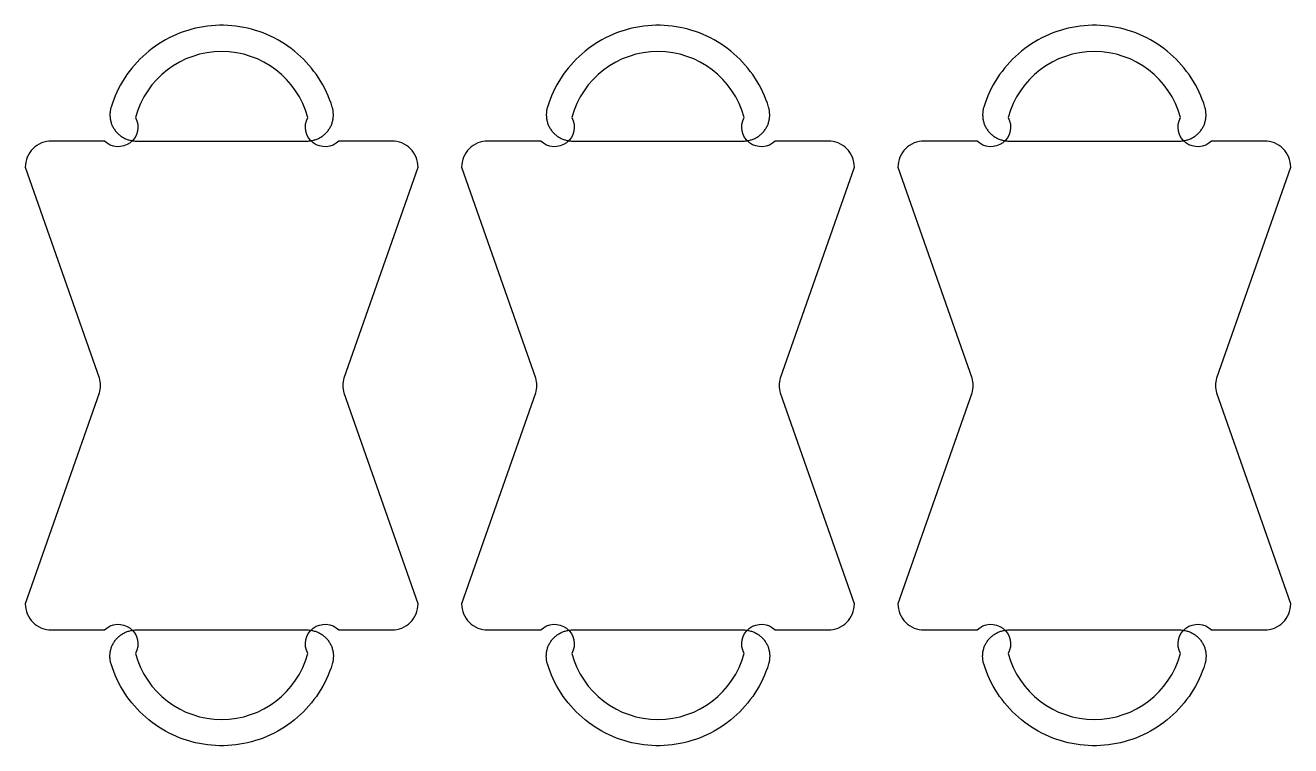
# Model space of a CAD drawing. Extents: x 0 to 2440, y -2 to 1220.
# Drawn here: x 322.2 to 612.2, y 352.5 to 517.5 of the extents above; entities that cross this region are included whole.
import ezdxf

# ---------------------------------------------------------------- set-up
doc = ezdxf.new("R2010")
doc.units = 0
doc.layers.add('4_ANYTOOL_CUTTHROUGH_OUTSI', color=5, linetype='CONTINUOUS')
doc.layers.add('5_ANYTOOL_HALF_MILL_9MM_IN', color=3, linetype='CONTINUOUS')

msp = doc.modelspace()

# ---------------------------------------------------------------- linework, layer by layer
at = {"layer": '4_ANYTOOL_CUTTHROUGH_OUTSI'}
for points in [[(394.07, 379), (406.2, 379, 0.414214), (412.2, 385), (395.3, 433.28, -0.146089), (395.3, 436.72), (412.2, 485, 0.414214), (406.2, 491), (394.07, 491, -0.874623), (386.97, 496.41, 0.763104), (347.43, 496.41, -0.874623), (340.34, 491), (328.2, 491, 0.414214), (322.2, 485), (339.1, 436.72, -0.146089), (339.1, 433.28), (322.2, 385, 0.414214), (328.2, 379), (340.34, 379, -0.874623), (347.43, 373.59, 0.763104), (386.97, 373.59, -0.874623)], [(494.07, 379), (506.2, 379, 0.414214), (512.2, 385), (495.3, 433.28, -0.146089), (495.3, 436.72), (512.2, 485, 0.414214), (506.2, 491), (494.07, 491, -0.874623), (486.97, 496.41, 0.763104), (447.43, 496.41, -0.874623), (440.34, 491), (428.2, 491, 0.414214), (422.2, 485), (439.1, 436.72, -0.146089), (439.1, 433.28), (422.2, 385, 0.414214), (428.2, 379), (440.34, 379, -0.874623), (447.43, 373.59, 0.763104), (486.97, 373.59, -0.874623)], [(594.07, 379), (606.2, 379, 0.414214), (612.2, 385), (595.3, 433.28, -0.146089), (595.3, 436.72), (612.2, 485, 0.414214), (606.2, 491), (594.07, 491, -0.874623), (586.97, 496.41, 0.763104), (547.43, 496.41, -0.874623), (540.34, 491), (528.2, 491, 0.414214), (522.2, 485), (539.1, 436.72, -0.146089), (539.1, 433.28), (522.2, 385, 0.414214), (528.2, 379), (540.34, 379, -0.874623), (547.43, 373.59, 0.763104), (586.97, 373.59, -0.874623)]]:
    msp.add_lwpolyline(points, format="xyb", close=True, dxfattribs=at)
at = {"layer": '5_ANYTOOL_HALF_MILL_9MM_IN'}
for points in [[(341.86, 498.76), (341.8, 498.56), (341.75, 498.36), (341.71, 498.15), (341.67, 497.95), (341.65, 497.74), (341.62, 497.54), (341.61, 497.33), (341.6, 497.12), (341.6, 496.91), (341.61, 496.71), (341.62, 496.5), (341.64, 496.29), (341.67, 496.09), (341.7, 495.88), (341.75, 495.68), (341.8, 495.48), (341.85, 495.28), (341.91, 495.08), (341.98, 494.89), (342.06, 494.69), (342.14, 494.5), (342.23, 494.32), (342.33, 494.13), (342.43, 493.95), (342.54, 493.77), (342.66, 493.6), (342.78, 493.43), (342.9, 493.27), (343.03, 493.11), (343.17, 492.95), (343.31, 492.8), (343.46, 492.65), (343.61, 492.51), (343.77, 492.38), (343.93, 492.25), (344.1, 492.13), (344.27, 492.01), (344.45, 491.9), (344.62, 491.79), (344.81, 491.69), (344.99, 491.6), (345.18, 491.51), (345.37, 491.43), (345.57, 491.36), (345.76, 491.29), (345.96, 491.23), (346.16, 491.18), (346.36, 491.13), (346.57, 491.09), (346.77, 491.06), (346.98, 491.03), (347.18, 491.01), (347.39, 491), (347.6, 491), (386.8, 491), (387.01, 491), (387.22, 491.01), (387.43, 491.03), (387.63, 491.06), (387.84, 491.09), (388.04, 491.13), (388.24, 491.18), (388.44, 491.23), (388.64, 491.29), (388.84, 491.36), (389.03, 491.43), (389.22, 491.51), (389.41, 491.6), (389.6, 491.69), (389.78, 491.79), (389.96, 491.9), (390.13, 492.01), (390.3, 492.13), (390.47, 492.25), (390.63, 492.38), (390.79, 492.51), (390.94, 492.65), (391.09, 492.8), (391.23, 492.95), (391.37, 493.11), (391.5, 493.27), (391.63, 493.43), (391.75, 493.6), (391.86, 493.77), (391.97, 493.95), (392.07, 494.13), (392.17, 494.32), (392.26, 494.5), (392.34, 494.69), (392.42, 494.89), (392.49, 495.08), (392.55, 495.28), (392.61, 495.48), (392.66, 495.68), (392.7, 495.88), (392.73, 496.09), (392.76, 496.29), (392.78, 496.5), (392.8, 496.71), (392.8, 496.91), (392.8, 497.12), (392.79, 497.33), (392.78, 497.54), (392.76, 497.74), (392.73, 497.95), (392.69, 498.15), (392.65, 498.36), (392.6, 498.56), (392.54, 498.76), (392.26, 499.64), (391.94, 500.5), (391.59, 501.36), (391.22, 502.21), (390.81, 503.04), (390.38, 503.85), (389.91, 504.65), (389.42, 505.44), (388.91, 506.21), (388.36, 506.95), (387.79, 507.68), (387.2, 508.39), (386.58, 509.08), (385.94, 509.74), (385.27, 510.38), (384.58, 511), (383.87, 511.6), (383.15, 512.17), (382.4, 512.71), (381.63, 513.23), (380.85, 513.72), (380.05, 514.18), (379.23, 514.61), (378.4, 515.02), (377.55, 515.39), (376.7, 515.74), (375.83, 516.06), (374.95, 516.34), (374.06, 516.6), (373.16, 516.82), (372.26, 517.01), (371.35, 517.17), (370.43, 517.3), (369.51, 517.4), (368.59, 517.46), (367.66, 517.5), (366.74, 517.5), (365.81, 517.46), (364.89, 517.4), (363.97, 517.3), (363.06, 517.17), (362.15, 517.01), (361.24, 516.82), (360.34, 516.6), (359.46, 516.34), (358.58, 516.06), (357.71, 515.74), (356.85, 515.39), (356, 515.02), (355.17, 514.61), (354.36, 514.18), (353.56, 513.72), (352.77, 513.23), (352.01, 512.71), (351.26, 512.17), (350.53, 511.6), (349.82, 511), (349.13, 510.38), (348.47, 509.74), (347.82, 509.08), (347.21, 508.39), (346.61, 507.68), (346.04, 506.95), (345.5, 506.21), (344.98, 505.44), (344.49, 504.65), (344.03, 503.85), (343.59, 503.04), (343.19, 502.21), (342.81, 501.36), (342.46, 500.5), (342.15, 499.64)], [(441.86, 498.76), (441.8, 498.56), (441.75, 498.36), (441.71, 498.15), (441.67, 497.95), (441.65, 497.74), (441.62, 497.54), (441.61, 497.33), (441.6, 497.12), (441.6, 496.91), (441.61, 496.71), (441.62, 496.5), (441.64, 496.29), (441.67, 496.09), (441.7, 495.88), (441.75, 495.68), (441.8, 495.48), (441.85, 495.28), (441.91, 495.08), (441.98, 494.89), (442.06, 494.69), (442.14, 494.5), (442.23, 494.32), (442.33, 494.13), (442.43, 493.95), (442.54, 493.77), (442.66, 493.6), (442.78, 493.43), (442.9, 493.27), (443.03, 493.11), (443.17, 492.95), (443.31, 492.8), (443.46, 492.65), (443.61, 492.51), (443.77, 492.38), (443.93, 492.25), (444.1, 492.13), (444.27, 492.01), (444.45, 491.9), (444.62, 491.79), (444.81, 491.69), (444.99, 491.6), (445.18, 491.51), (445.37, 491.43), (445.57, 491.36), (445.76, 491.29), (445.96, 491.23), (446.16, 491.18), (446.36, 491.13), (446.57, 491.09), (446.77, 491.06), (446.98, 491.03), (447.18, 491.01), (447.39, 491), (447.6, 491), (486.8, 491), (487.01, 491), (487.22, 491.01), (487.43, 491.03), (487.63, 491.06), (487.84, 491.09), (488.04, 491.13), (488.24, 491.18), (488.44, 491.23), (488.64, 491.29), (488.84, 491.36), (489.03, 491.43), (489.22, 491.51), (489.41, 491.6), (489.6, 491.69), (489.78, 491.79), (489.96, 491.9), (490.13, 492.01), (490.3, 492.13), (490.47, 492.25), (490.63, 492.38), (490.79, 492.51), (490.94, 492.65), (491.09, 492.8), (491.23, 492.95), (491.37, 493.11), (491.5, 493.27), (491.63, 493.43), (491.75, 493.6), (491.86, 493.77), (491.97, 493.95), (492.07, 494.13), (492.17, 494.32), (492.26, 494.5), (492.34, 494.69), (492.42, 494.89), (492.49, 495.08), (492.55, 495.28), (492.61, 495.48), (492.66, 495.68), (492.7, 495.88), (492.73, 496.09), (492.76, 496.29), (492.78, 496.5), (492.8, 496.71), (492.8, 496.91), (492.8, 497.12), (492.79, 497.33), (492.78, 497.54), (492.76, 497.74), (492.73, 497.95), (492.69, 498.15), (492.65, 498.36), (492.6, 498.56), (492.54, 498.76), (492.26, 499.64), (491.94, 500.5), (491.59, 501.36), (491.22, 502.21), (490.81, 503.04), (490.38, 503.85), (489.91, 504.65), (489.42, 505.44), (488.91, 506.21), (488.36, 506.95), (487.79, 507.68), (487.2, 508.39), (486.58, 509.08), (485.94, 509.74), (485.27, 510.38), (484.58, 511), (483.87, 511.6), (483.15, 512.17), (482.4, 512.71), (481.63, 513.23), (480.85, 513.72), (480.05, 514.18), (479.23, 514.61), (478.4, 515.02), (477.55, 515.39), (476.7, 515.74), (475.83, 516.06), (474.95, 516.34), (474.06, 516.6), (473.16, 516.82), (472.26, 517.01), (471.35, 517.17), (470.43, 517.3), (469.51, 517.4), (468.59, 517.46), (467.66, 517.5), (466.74, 517.5), (465.81, 517.46), (464.89, 517.4), (463.97, 517.3), (463.06, 517.17), (462.15, 517.01), (461.24, 516.82), (460.34, 516.6), (459.46, 516.34), (458.58, 516.06), (457.71, 515.74), (456.85, 515.39), (456, 515.02), (455.17, 514.61), (454.36, 514.18), (453.56, 513.72), (452.77, 513.23), (452.01, 512.71), (451.26, 512.17), (450.53, 511.6), (449.82, 511), (449.13, 510.38), (448.47, 509.74), (447.82, 509.08), (447.21, 508.39), (446.61, 507.68), (446.04, 506.95), (445.5, 506.21), (444.98, 505.44), (444.49, 504.65), (444.03, 503.85), (443.59, 503.04), (443.19, 502.21), (442.81, 501.36), (442.46, 500.5), (442.15, 499.64)], [(541.86, 498.76), (541.8, 498.56), (541.75, 498.36), (541.71, 498.15), (541.67, 497.95), (541.65, 497.74), (541.62, 497.54), (541.61, 497.33), (541.6, 497.12), (541.6, 496.91), (541.61, 496.71), (541.62, 496.5), (541.64, 496.29), (541.67, 496.09), (541.7, 495.88), (541.75, 495.68), (541.8, 495.48), (541.85, 495.28), (541.91, 495.08), (541.98, 494.89), (542.06, 494.69), (542.14, 494.5), (542.23, 494.32), (542.33, 494.13), (542.43, 493.95), (542.54, 493.77), (542.66, 493.6), (542.78, 493.43), (542.9, 493.27), (543.03, 493.11), (543.17, 492.95), (543.31, 492.8), (543.46, 492.65), (543.61, 492.51), (543.77, 492.38), (543.93, 492.25), (544.1, 492.13), (544.27, 492.01), (544.45, 491.9), (544.62, 491.79), (544.81, 491.69), (544.99, 491.6), (545.18, 491.51), (545.37, 491.43), (545.57, 491.36), (545.76, 491.29), (545.96, 491.23), (546.16, 491.18), (546.36, 491.13), (546.57, 491.09), (546.77, 491.06), (546.98, 491.03), (547.18, 491.01), (547.39, 491), (547.6, 491), (586.8, 491), (587.01, 491), (587.22, 491.01), (587.43, 491.03), (587.63, 491.06), (587.84, 491.09), (588.04, 491.13), (588.24, 491.18), (588.44, 491.23), (588.64, 491.29), (588.84, 491.36), (589.03, 491.43), (589.22, 491.51), (589.41, 491.6), (589.6, 491.69), (589.78, 491.79), (589.96, 491.9), (590.13, 492.01), (590.3, 492.13), (590.47, 492.25), (590.63, 492.38), (590.79, 492.51), (590.94, 492.65), (591.09, 492.8), (591.23, 492.95), (591.37, 493.11), (591.5, 493.27), (591.63, 493.43), (591.75, 493.6), (591.86, 493.77), (591.97, 493.95), (592.07, 494.13), (592.17, 494.32), (592.26, 494.5), (592.34, 494.69), (592.42, 494.89), (592.49, 495.08), (592.55, 495.28), (592.61, 495.48), (592.66, 495.68), (592.7, 495.88), (592.73, 496.09), (592.76, 496.29), (592.78, 496.5), (592.8, 496.71), (592.8, 496.91), (592.8, 497.12), (592.79, 497.33), (592.78, 497.54), (592.76, 497.74), (592.73, 497.95), (592.69, 498.15), (592.65, 498.36), (592.6, 498.56), (592.54, 498.76), (592.26, 499.64), (591.94, 500.5), (591.59, 501.36), (591.22, 502.21), (590.81, 503.04), (590.38, 503.85), (589.91, 504.65), (589.42, 505.44), (588.91, 506.21), (588.36, 506.95), (587.79, 507.68), (587.2, 508.39), (586.58, 509.08), (585.94, 509.74), (585.27, 510.38), (584.58, 511), (583.87, 511.6), (583.15, 512.17), (582.4, 512.71), (581.63, 513.23), (580.85, 513.72), (580.05, 514.18), (579.23, 514.61), (578.4, 515.02), (577.55, 515.39), (576.7, 515.74), (575.83, 516.06), (574.95, 516.34), (574.06, 516.6), (573.16, 516.82), (572.26, 517.01), (571.35, 517.17), (570.43, 517.3), (569.51, 517.4), (568.59, 517.46), (567.66, 517.5), (566.74, 517.5), (565.81, 517.46), (564.89, 517.4), (563.97, 517.3), (563.06, 517.17), (562.15, 517.01), (561.24, 516.82), (560.34, 516.6), (559.46, 516.34), (558.58, 516.06), (557.71, 515.74), (556.85, 515.39), (556, 515.02), (555.17, 514.61), (554.36, 514.18), (553.56, 513.72), (552.77, 513.23), (552.01, 512.71), (551.26, 512.17), (550.53, 511.6), (549.82, 511), (549.13, 510.38), (548.47, 509.74), (547.82, 509.08), (547.21, 508.39), (546.61, 507.68), (546.04, 506.95), (545.5, 506.21), (544.98, 505.44), (544.49, 504.65), (544.03, 503.85), (543.59, 503.04), (543.19, 502.21), (542.81, 501.36), (542.46, 500.5), (542.15, 499.64)], [(341.86, 371.24), (341.8, 371.44), (341.75, 371.64), (341.71, 371.85), (341.67, 372.05), (341.65, 372.26), (341.62, 372.46), (341.61, 372.67), (341.6, 372.88), (341.6, 373.09), (341.61, 373.29), (341.62, 373.5), (341.64, 373.71), (341.67, 373.91), (341.7, 374.12), (341.75, 374.32), (341.8, 374.52), (341.85, 374.72), (341.91, 374.92), (341.98, 375.11), (342.06, 375.31), (342.14, 375.5), (342.23, 375.68), (342.33, 375.87), (342.43, 376.05), (342.54, 376.23), (342.66, 376.4), (342.78, 376.57), (342.9, 376.73), (343.03, 376.89), (343.17, 377.05), (343.31, 377.2), (343.46, 377.35), (343.61, 377.49), (343.77, 377.62), (343.93, 377.75), (344.1, 377.87), (344.27, 377.99), (344.45, 378.1), (344.62, 378.21), (344.81, 378.31), (344.99, 378.4), (345.18, 378.49), (345.37, 378.57), (345.57, 378.64), (345.76, 378.71), (345.96, 378.77), (346.16, 378.82), (346.36, 378.87), (346.57, 378.91), (346.77, 378.94), (346.98, 378.97), (347.18, 378.99), (347.39, 379), (347.6, 379), (386.8, 379), (387.01, 379), (387.22, 378.99), (387.43, 378.97), (387.63, 378.94), (387.84, 378.91), (388.04, 378.87), (388.24, 378.82), (388.44, 378.77), (388.64, 378.71), (388.84, 378.64), (389.03, 378.57), (389.22, 378.49), (389.41, 378.4), (389.6, 378.31), (389.78, 378.21), (389.96, 378.1), (390.13, 377.99), (390.3, 377.87), (390.47, 377.75), (390.63, 377.62), (390.79, 377.49), (390.94, 377.35), (391.09, 377.2), (391.23, 377.05), (391.37, 376.89), (391.5, 376.73), (391.63, 376.57), (391.75, 376.4), (391.86, 376.23), (391.97, 376.05), (392.07, 375.87), (392.17, 375.68), (392.26, 375.5), (392.34, 375.31), (392.42, 375.11), (392.49, 374.92), (392.55, 374.72), (392.61, 374.52), (392.66, 374.32), (392.7, 374.12), (392.73, 373.91), (392.76, 373.71), (392.78, 373.5), (392.8, 373.29), (392.8, 373.09), (392.8, 372.88), (392.79, 372.67), (392.78, 372.46), (392.76, 372.26), (392.73, 372.05), (392.69, 371.85), (392.65, 371.64), (392.6, 371.44), (392.54, 371.24), (392.26, 370.36), (391.94, 369.5), (391.59, 368.64), (391.22, 367.79), (390.81, 366.96), (390.38, 366.15), (389.91, 365.35), (389.42, 364.56), (388.91, 363.79), (388.36, 363.05), (387.79, 362.32), (387.2, 361.61), (386.58, 360.92), (385.94, 360.26), (385.27, 359.62), (384.58, 359), (383.87, 358.4), (383.15, 357.83), (382.4, 357.29), (381.63, 356.77), (380.85, 356.28), (380.05, 355.82), (379.23, 355.39), (378.4, 354.98), (377.55, 354.61), (376.7, 354.26), (375.83, 353.94), (374.95, 353.66), (374.06, 353.4), (373.16, 353.18), (372.26, 352.99), (371.35, 352.83), (370.43, 352.7), (369.51, 352.6), (368.59, 352.54), (367.66, 352.5), (366.74, 352.5), (365.81, 352.54), (364.89, 352.6), (363.97, 352.7), (363.06, 352.83), (362.15, 352.99), (361.24, 353.18), (360.34, 353.4), (359.46, 353.66), (358.58, 353.94), (357.71, 354.26), (356.85, 354.61), (356, 354.98), (355.17, 355.39), (354.36, 355.82), (353.56, 356.28), (352.77, 356.77), (352.01, 357.29), (351.26, 357.83), (350.53, 358.4), (349.82, 359), (349.13, 359.62), (348.47, 360.26), (347.82, 360.92), (347.21, 361.61), (346.61, 362.32), (346.04, 363.05), (345.5, 363.79), (344.98, 364.56), (344.49, 365.35), (344.03, 366.15), (343.59, 366.96), (343.19, 367.79), (342.81, 368.64), (342.46, 369.5), (342.15, 370.36)], [(441.86, 371.24), (441.8, 371.44), (441.75, 371.64), (441.71, 371.85), (441.67, 372.05), (441.65, 372.26), (441.62, 372.46), (441.61, 372.67), (441.6, 372.88), (441.6, 373.09), (441.61, 373.29), (441.62, 373.5), (441.64, 373.71), (441.67, 373.91), (441.7, 374.12), (441.75, 374.32), (441.8, 374.52), (441.85, 374.72), (441.91, 374.92), (441.98, 375.11), (442.06, 375.31), (442.14, 375.5), (442.23, 375.68), (442.33, 375.87), (442.43, 376.05), (442.54, 376.23), (442.66, 376.4), (442.78, 376.57), (442.9, 376.73), (443.03, 376.89), (443.17, 377.05), (443.31, 377.2), (443.46, 377.35), (443.61, 377.49), (443.77, 377.62), (443.93, 377.75), (444.1, 377.87), (444.27, 377.99), (444.45, 378.1), (444.62, 378.21), (444.81, 378.31), (444.99, 378.4), (445.18, 378.49), (445.37, 378.57), (445.57, 378.64), (445.76, 378.71), (445.96, 378.77), (446.16, 378.82), (446.36, 378.87), (446.57, 378.91), (446.77, 378.94), (446.98, 378.97), (447.18, 378.99), (447.39, 379), (447.6, 379), (486.8, 379), (487.01, 379), (487.22, 378.99), (487.43, 378.97), (487.63, 378.94), (487.84, 378.91), (488.04, 378.87), (488.24, 378.82), (488.44, 378.77), (488.64, 378.71), (488.84, 378.64), (489.03, 378.57), (489.22, 378.49), (489.41, 378.4), (489.6, 378.31), (489.78, 378.21), (489.96, 378.1), (490.13, 377.99), (490.3, 377.87), (490.47, 377.75), (490.63, 377.62), (490.79, 377.49), (490.94, 377.35), (491.09, 377.2), (491.23, 377.05), (491.37, 376.89), (491.5, 376.73), (491.63, 376.57), (491.75, 376.4), (491.86, 376.23), (491.97, 376.05), (492.07, 375.87), (492.17, 375.68), (492.26, 375.5), (492.34, 375.31), (492.42, 375.11), (492.49, 374.92), (492.55, 374.72), (492.61, 374.52), (492.66, 374.32), (492.7, 374.12), (492.73, 373.91), (492.76, 373.71), (492.78, 373.5), (492.8, 373.29), (492.8, 373.09), (492.8, 372.88), (492.79, 372.67), (492.78, 372.46), (492.76, 372.26), (492.73, 372.05), (492.69, 371.85), (492.65, 371.64), (492.6, 371.44), (492.54, 371.24), (492.26, 370.36), (491.94, 369.5), (491.59, 368.64), (491.22, 367.79), (490.81, 366.96), (490.38, 366.15), (489.91, 365.35), (489.42, 364.56), (488.91, 363.79), (488.36, 363.05), (487.79, 362.32), (487.2, 361.61), (486.58, 360.92), (485.94, 360.26), (485.27, 359.62), (484.58, 359), (483.87, 358.4), (483.15, 357.83), (482.4, 357.29), (481.63, 356.77), (480.85, 356.28), (480.05, 355.82), (479.23, 355.39), (478.4, 354.98), (477.55, 354.61), (476.7, 354.26), (475.83, 353.94), (474.95, 353.66), (474.06, 353.4), (473.16, 353.18), (472.26, 352.99), (471.35, 352.83), (470.43, 352.7), (469.51, 352.6), (468.59, 352.54), (467.66, 352.5), (466.74, 352.5), (465.81, 352.54), (464.89, 352.6), (463.97, 352.7), (463.06, 352.83), (462.15, 352.99), (461.24, 353.18), (460.34, 353.4), (459.46, 353.66), (458.58, 353.94), (457.71, 354.26), (456.85, 354.61), (456, 354.98), (455.17, 355.39), (454.36, 355.82), (453.56, 356.28), (452.77, 356.77), (452.01, 357.29), (451.26, 357.83), (450.53, 358.4), (449.82, 359), (449.13, 359.62), (448.47, 360.26), (447.82, 360.92), (447.21, 361.61), (446.61, 362.32), (446.04, 363.05), (445.5, 363.79), (444.98, 364.56), (444.49, 365.35), (444.03, 366.15), (443.59, 366.96), (443.19, 367.79), (442.81, 368.64), (442.46, 369.5), (442.15, 370.36)], [(541.86, 371.24), (541.8, 371.44), (541.75, 371.64), (541.71, 371.85), (541.67, 372.05), (541.65, 372.26), (541.62, 372.46), (541.61, 372.67), (541.6, 372.88), (541.6, 373.09), (541.61, 373.29), (541.62, 373.5), (541.64, 373.71), (541.67, 373.91), (541.7, 374.12), (541.75, 374.32), (541.8, 374.52), (541.85, 374.72), (541.91, 374.92), (541.98, 375.11), (542.06, 375.31), (542.14, 375.5), (542.23, 375.68), (542.33, 375.87), (542.43, 376.05), (542.54, 376.23), (542.66, 376.4), (542.78, 376.57), (542.9, 376.73), (543.03, 376.89), (543.17, 377.05), (543.31, 377.2), (543.46, 377.35), (543.61, 377.49), (543.77, 377.62), (543.93, 377.75), (544.1, 377.87), (544.27, 377.99), (544.45, 378.1), (544.62, 378.21), (544.81, 378.31), (544.99, 378.4), (545.18, 378.49), (545.37, 378.57), (545.57, 378.64), (545.76, 378.71), (545.96, 378.77), (546.16, 378.82), (546.36, 378.87), (546.57, 378.91), (546.77, 378.94), (546.98, 378.97), (547.18, 378.99), (547.39, 379), (547.6, 379), (586.8, 379), (587.01, 379), (587.22, 378.99), (587.43, 378.97), (587.63, 378.94), (587.84, 378.91), (588.04, 378.87), (588.24, 378.82), (588.44, 378.77), (588.64, 378.71), (588.84, 378.64), (589.03, 378.57), (589.22, 378.49), (589.41, 378.4), (589.6, 378.31), (589.78, 378.21), (589.96, 378.1), (590.13, 377.99), (590.3, 377.87), (590.47, 377.75), (590.63, 377.62), (590.79, 377.49), (590.94, 377.35), (591.09, 377.2), (591.23, 377.05), (591.37, 376.89), (591.5, 376.73), (591.63, 376.57), (591.75, 376.4), (591.86, 376.23), (591.97, 376.05), (592.07, 375.87), (592.17, 375.68), (592.26, 375.5), (592.34, 375.31), (592.42, 375.11), (592.49, 374.92), (592.55, 374.72), (592.61, 374.52), (592.66, 374.32), (592.7, 374.12), (592.73, 373.91), (592.76, 373.71), (592.78, 373.5), (592.8, 373.29), (592.8, 373.09), (592.8, 372.88), (592.79, 372.67), (592.78, 372.46), (592.76, 372.26), (592.73, 372.05), (592.69, 371.85), (592.65, 371.64), (592.6, 371.44), (592.54, 371.24), (592.26, 370.36), (591.94, 369.5), (591.59, 368.64), (591.22, 367.79), (590.81, 366.96), (590.38, 366.15), (589.91, 365.35), (589.42, 364.56), (588.91, 363.79), (588.36, 363.05), (587.79, 362.32), (587.2, 361.61), (586.58, 360.92), (585.94, 360.26), (585.27, 359.62), (584.58, 359), (583.87, 358.4), (583.15, 357.83), (582.4, 357.29), (581.63, 356.77), (580.85, 356.28), (580.05, 355.82), (579.23, 355.39), (578.4, 354.98), (577.55, 354.61), (576.7, 354.26), (575.83, 353.94), (574.95, 353.66), (574.06, 353.4), (573.16, 353.18), (572.26, 352.99), (571.35, 352.83), (570.43, 352.7), (569.51, 352.6), (568.59, 352.54), (567.66, 352.5), (566.74, 352.5), (565.81, 352.54), (564.89, 352.6), (563.97, 352.7), (563.06, 352.83), (562.15, 352.99), (561.24, 353.18), (560.34, 353.4), (559.46, 353.66), (558.58, 353.94), (557.71, 354.26), (556.85, 354.61), (556, 354.98), (555.17, 355.39), (554.36, 355.82), (553.56, 356.28), (552.77, 356.77), (552.01, 357.29), (551.26, 357.83), (550.53, 358.4), (549.82, 359), (549.13, 359.62), (548.47, 360.26), (547.82, 360.92), (547.21, 361.61), (546.61, 362.32), (546.04, 363.05), (545.5, 363.79), (544.98, 364.56), (544.49, 365.35), (544.03, 366.15), (543.59, 366.96), (543.19, 367.79), (542.81, 368.64), (542.46, 369.5), (542.15, 370.36)]]:
    msp.add_lwpolyline(points, close=True, dxfattribs=at)

doc.saveas('drawing.dxf')
